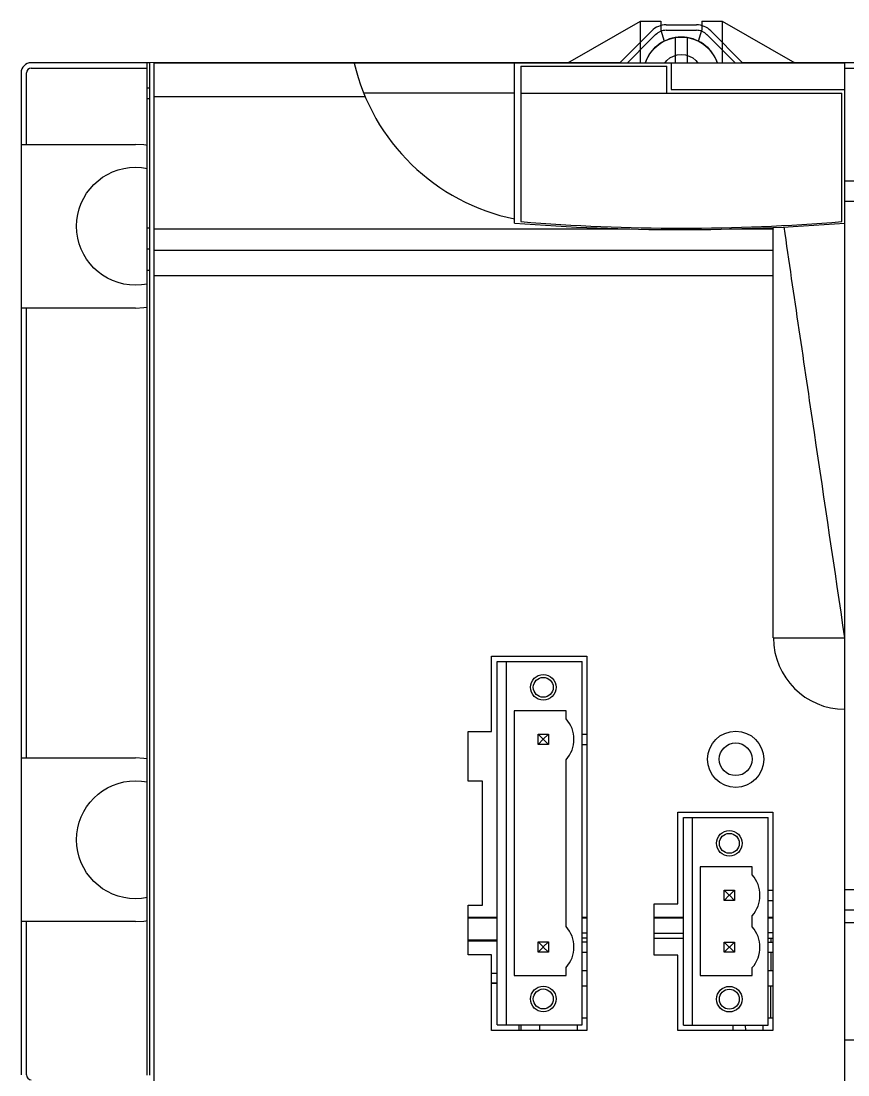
# Model space of a CAD drawing. Header units: inches. Extents: x -8 to 28.4, y -30 to 31.2.
# Drawn here: x -0.204 to 2.98, y 0.028 to 4.086 of the extents above; entities that cross this region are included whole.
import ezdxf

# ---------------------------------------------------------------- set-up
doc = ezdxf.new("R2010")
doc.units = ezdxf.units.IN
doc.header["$MEASUREMENT"] = 0
doc.set_wipeout_variables(frame=1)
doc.layers.add('PSYMS', color=7, linetype='Continuous')

# ---------------------------------------------------------------- blocks, each defined once
blk = doc.blocks.new('BMXXBP1200')
at = {"color": 7, "linetype": 'Continuous'}
for p, q in [((2.3063, 3.937), (2.4289, 4.0596)), ((2.4846, 4.0827), (2.6005, 4.0827)), ((2.4846, 4.0618), (2.6005, 4.0618)), ((2.6561, 4.0596), (2.7787, 3.937)), ((2.3149, 3.9161), (2.4437, 4.0449)), ((2.6414, 4.0449), (2.7701, 3.9161)), ((2.3063, 3.937), (0.0394, 3.937)), ((2.3149, 3.9161), (2.3063, 3.937)), ((2.7787, 3.937), (2.7701, 3.9161)), ((3.5898, 3.937), (2.7787, 3.937)), ((0, 3.8976), (0, 3.622)), ((0.0209, 3.622), (0.0209, 3.8976)), ((0.0394, 3.9161), (2.3149, 3.9161)), ((2.7701, 3.9161), (3.5984, 3.9161)), ((0, 3.622), (0, 2.9921)), ((0, 3.622), (0.0209, 3.622)), ((0.0209, 3.622), (0.4409, 3.622)), ((1.1161, 3.4823), (18.6584, 3.4823)), ((1.0571, 0.7323), (1.0571, 3.4232)), ((1.1949, 3.4035), (1.8465, 3.4035)), ((1.8465, 3.4035), (2.1614, 3.4035)), ((1.8465, 1.8669), (1.8465, 3.4035)), ((2.1614, 3.4035), (2.563, 3.4035)), ((2.1614, 3.4035), (2.1614, 1.8669)), ((2.563, 3.4035), (2.878, 3.4035)), ((2.563, 1.8669), (2.563, 3.4035)), ((2.878, 3.4035), (3.8465, 3.4035)), ((2.878, 3.4035), (2.878, 1.8669)), ((1.1358, 0.811), (1.1358, 3.3445)), ((1.9441, 3.2125), (2.0819, 3.1755)), ((2.6607, 3.2125), (2.7985, 3.1755)), ((1.8995, 2.0852), (1.8995, 3.1782)), ((2.6161, 2.0852), (2.6161, 3.1782)), ((1.9645, 3.1488), (2.0432, 3.1488)), ((1.9645, 2.1146), (1.9645, 3.1488)), ((2.0432, 3.1488), (2.0432, 2.1146)), ((2.1082, 3.1413), (2.1082, 2.1221)), ((2.681, 3.1488), (2.7598, 3.1488)), ((2.681, 2.1146), (2.681, 3.1488)), ((2.7598, 3.1488), (2.7598, 2.1146)), ((2.8247, 3.1413), (2.8247, 2.1221)), ((0, 2.9921), (0, 1.2598)), ((0.0209, 2.9921), (0, 2.9921)), ((0.4409, 2.9921), (0.0209, 2.9921)), ((0.0209, 1.2598), (0.0209, 2.9921)), ((2.0432, 2.1146), (1.9645, 2.1146)), ((2.7598, 2.1146), (2.681, 2.1146)), ((2.0819, 2.0879), (1.9441, 2.0509)), ((2.7985, 2.0879), (2.6607, 2.0509)), ((2.1614, 1.8669), (1.8465, 1.8669)), ((2.878, 1.8669), (2.563, 1.8669)), ((0, 1.2598), (0, 0.6299)), ((0, 1.2598), (0.0209, 1.2598)), ((0.0209, 1.2598), (0.4409, 1.2598)), ((18.372, 0.752), (1.1949, 0.752)), ((18.678, 0.6732), (1.1161, 0.6732)), ((0, 0.6299), (0, 0.0394)), ((0.0209, 0.6299), (0, 0.6299)), ((0.4409, 0.6299), (0.0209, 0.6299)), ((0.0209, 0.0394), (0.0209, 0.6299)), ((0.763, 0.626), (0.9283, 0.626)), ((2.9913, 0.626), (3.3772, 0.626)), ((0.7236, 0.1772), (0.7236, 0.5866)), ((0.9677, 0.5866), (0.9677, 0.1772)), ((2.952, 0.1772), (2.952, 0.5866)), ((1.9283, 0.5629), (2.0937, 0.5629)), ((1.889, 0.1772), (1.889, 0.5235)), ((2.1331, 0.5235), (2.1331, 0.1772)), ((0.9638, 0.1732), (0.7276, 0.1732)), ((2.1291, 0.1732), (1.8929, 0.1732)), ((3.4126, 0.1732), (2.9559, 0.1732))]:
    blk.add_line(p, q, dxfattribs=at)
for centre, radius in [((2.5425, 3.8898), 0.1457), ((2.5425, 3.8898), 0.0787), ((0.4409, 3.3071), 0.2273), ((0.4409, 0.9449), 0.2273)]:
    blk.add_circle(centre, radius, dxfattribs=at)
for centre, radius, start, end in [((2.4846, 4.0039), 0.0787, 90, 135), ((2.4846, 4.0039), 0.0579, 90, 135), ((2.6005, 4.0039), 0.0787, 45, 90), ((2.6005, 4.0039), 0.0579, 45, 90), ((0.0394, 3.8976), 0.0394, 90, 180), ((0.0394, 3.8976), 0.0185, 90, 180), ((0.4409, 3.3071), 0.315, 270, 90), ((1.1161, 3.4232), 0.0591, 90, 180), ((1.1949, 3.3445), 0.0591, 90, 180), ((1.9349, 3.1782), 0.0354, 75, 180), ((2.6515, 3.1782), 0.0354, 75, 180), ((2.0727, 3.1413), 0.0354, 0, 75), ((2.7893, 3.1413), 0.0354, 0, 75), ((2.0727, 2.1221), 0.0354, 285, 0), ((2.7893, 2.1221), 0.0354, 285, 0), ((1.9349, 2.0852), 0.0354, 180, 285), ((2.6515, 2.0852), 0.0354, 180, 285), ((0.4409, 0.9449), 0.315, 270, 90), ((1.1949, 0.811), 0.0591, 180, 270), ((1.1161, 0.7323), 0.0591, 180, 270), ((0.763, 0.5866), 0.0394, 90, 180), ((0.9283, 0.5866), 0.0394, 0, 90), ((2.9913, 0.5866), 0.0394, 90, 180), ((1.9283, 0.5235), 0.0394, 90, 180), ((2.0937, 0.5235), 0.0394, 0, 90), ((0.7276, 0.1772), 0.00394, 180, 270), ((0.9638, 0.1772), 0.00394, 270, 360), ((1.8929, 0.1772), 0.00394, 180, 270), ((2.1291, 0.1772), 0.00394, 270, 360), ((2.9559, 0.1772), 0.00394, 180, 270), ((0.0394, 0.0394), 0.0185, 180, 270)]:
    blk.add_arc(centre, radius, start, end, dxfattribs=at)
blk = doc.blocks.new('BMXCPS3500')
at = {"color": 7, "linetype": 'Continuous'}
for p, q in [((-0.7874, 2.3754), (-0.7087, 2.3754)), ((-0.7087, 2.3754), (-0.7087, 2.3408)), ((-0.5512, 2.3754), (-0.5512, 2.3408)), ((-0.5512, 2.3754), (-0.4724, 2.3754)), ((-0.7087, 2.3408), (-0.6956, 2.2981)), ((-0.5642, 2.2981), (-0.5512, 2.3408))]:
    blk.add_line(p, q, dxfattribs=at)
blk.add_wipeout([(-2.687, 2.214), (0, 2.214), (0, -1.723), (-2.687, -1.723)])
for p, q in [((-1.067, 2.214), (-0.7874, 2.3754)), ((-0.7874, 2.214), (-0.7874, 2.3754)), ((-0.4724, 2.3754), (-0.4724, 2.214)), ((-0.4724, 2.3754), (-0.1929, 2.214)), ((-0.6535, 2.3117), (-0.6535, 2.214)), ((-0.6063, 2.214), (-0.6063, 2.3117)), ((-2.687, -1.6837), (-2.687, 2.214)), ((-2.6772, 2.214), (-2.687, 2.214)), ((-2.6772, -1.6837), (-2.6772, 2.214)), ((-2.6614, 2.214), (-2.6614, -1.723)), ((-2.6614, 2.214), (0, 2.214)), ((-1.2717, 1.5978), (-1.2717, 2.214)), ((-1.248, 2.2022), (-1.248, 1.6031)), ((-1.248, 2.2022), (-0.685, 2.2022)), ((-0.685, 2.0978), (-0.685, 2.2022)), ((-0.6693, 2.214), (-0.6693, 2.1116)), ((0, -1.723), (0, 2.214)), ((-0.6693, 2.1116), (0, 2.1116)), ((-2.6614, 2.0854), (-1.8479, 2.0854)), ((-1.8537, 2.0995), (-1.2717, 2.0995)), ((-1.248, 2.0978), (-0.0118, 2.0978)), ((-0.0118, 1.6031), (-0.0118, 2.0978)), ((-2.6772, 1.5779), (-2.687, 1.5779)), ((-2.6614, 1.5748), (-0.8275, 1.5748)), ((-0.4442, 1.5748), (-0.2755, 1.5748)), ((-0.2756, 1.574), (-0.2756, 1.5738)), ((-0.2756, 0), (-0.2756, 1.5738)), ((-0.2755, 1.5787), (-0.2755, 1.5806)), ((-0.2755, 1.5767), (-0.2755, 1.5787)), ((-0.2755, 1.5748), (-0.2755, 1.5767)), ((-0.2756, 0), (0, 0)), ((-1.3602, -0.0703), (-0.9941, -0.0703)), ((-1.3602, -0.36), (-1.3602, -0.0703)), ((-0.9941, -0.0703), (-0.9941, -1.5112)), ((-1.3386, -0.09), (-1.0118, -0.09)), ((-1.3386, -1.49), (-1.3386, -0.09)), ((-1.3031, -1.49), (-1.3031, -0.09)), ((-1.0118, -1.49), (-1.0118, -0.09)), ((-1.0732, -0.2809), (-1.274, -0.2809)), ((-1.274, -0.2809), (-1.274, -1.299)), ((-1.0732, -0.3114), (-1.0732, -0.2809)), ((-1.4508, -0.36), (-1.3602, -0.36)), ((-1.4508, -0.5514), (-1.4508, -0.36)), ((-1.1811, -0.3703), (-1.1417, -0.3703)), ((-1.1616, -0.3898), (-1.1811, -0.3703)), ((-1.1811, -0.4096), (-1.1811, -0.3703)), ((-1.1616, -0.3902), (-1.1811, -0.4096)), ((-1.1616, -0.3898), (-1.1612, -0.3898)), ((-1.1616, -0.3902), (-1.1616, -0.3898)), ((-1.1612, -0.3902), (-1.1616, -0.3902)), ((-1.1612, -0.3898), (-1.1417, -0.3703)), ((-1.1612, -0.3898), (-1.1612, -0.3902)), ((-1.1612, -0.3902), (-1.1417, -0.4096)), ((-1.1417, -0.3703), (-1.1417, -0.4096)), ((-1.0118, -0.3703), (-0.9941, -0.3703)), ((-1.1417, -0.4096), (-1.1811, -0.4096)), ((-1.0118, -0.4096), (-0.9941, -0.4096)), ((-1.0732, -1.1114), (-1.0732, -0.4685)), ((-1.3957, -0.5514), (-1.4508, -0.5514)), ((-1.3957, -1.0285), (-1.3957, -0.5514)), ((-0.6437, -0.6707), (-0.2776, -0.6707)), ((-0.6437, -1.0238), (-0.6437, -0.6707)), ((-0.2776, -0.6707), (-0.2776, -1.5112)), ((-0.622, -0.6907), (-0.2953, -0.6907)), ((-0.622, -1.4907), (-0.622, -0.6907)), ((-0.5866, -1.4907), (-0.5866, -0.6907)), ((-0.2953, -1.4907), (-0.2953, -0.6907)), ((-0.3567, -0.8817), (-0.5575, -0.8817)), ((-0.5575, -0.8817), (-0.5575, -1.2998)), ((-0.3567, -0.9122), (-0.3567, -0.8817)), ((-0.4646, -0.9711), (-0.4252, -0.9711)), ((-0.4451, -0.9906), (-0.4646, -0.9711)), ((-0.4646, -1.0104), (-0.4646, -0.9711)), ((-0.4447, -0.9906), (-0.4252, -0.9711)), ((-0.4252, -0.9711), (-0.4252, -1.0104)), ((-0.2953, -0.9711), (-0.2776, -0.9711)), ((-0.4451, -0.9909), (-0.4646, -1.0104)), ((-0.4252, -1.0104), (-0.4646, -1.0104)), ((-0.4451, -0.9906), (-0.4447, -0.9906)), ((-0.4451, -0.9909), (-0.4451, -0.9906)), ((-0.4447, -0.9909), (-0.4451, -0.9909)), ((-0.4447, -0.9906), (-0.4447, -0.9909)), ((-0.4447, -0.9909), (-0.4252, -1.0104)), ((-0.2953, -1.0104), (-0.2776, -1.0104)), ((-1.4508, -1.0285), (-1.3957, -1.0285)), ((-1.4508, -1.2199), (-1.4508, -1.0285)), ((-0.7343, -1.0238), (-0.6437, -1.0238)), ((-0.7343, -1.2207), (-0.7343, -1.0238)), ((-1.4508, -1.0756), (-1.3386, -1.0756)), ((-1.4508, -1.0772), (-1.3386, -1.0772)), ((-1.0118, -1.0756), (-0.9941, -1.0756)), ((-1.0118, -1.0772), (-0.9941, -1.0772)), ((-0.7343, -1.0756), (-0.622, -1.0756)), ((-0.7343, -1.0772), (-0.622, -1.0772)), ((-0.3567, -1.1122), (-0.3567, -1.0693)), ((-0.2953, -1.0756), (-0.2776, -1.0756)), ((-0.2953, -1.0772), (-0.2776, -1.0772)), ((-1.0118, -1.135), (-0.9941, -1.135)), ((-0.2776, -1.135), (-0.2953, -1.135)), ((-1.3386, -1.1641), (-1.4508, -1.1641)), ((-1.4508, -1.1658), (-1.3386, -1.1658)), ((-1.1811, -1.1703), (-1.1417, -1.1703)), ((-1.1616, -1.1898), (-1.1811, -1.1703)), ((-1.1811, -1.2096), (-1.1811, -1.1703)), ((-1.1612, -1.1898), (-1.1417, -1.1703)), ((-1.1417, -1.1703), (-1.1417, -1.2096)), ((-0.9941, -1.1561), (-1.0118, -1.1561)), ((-1.0118, -1.1703), (-0.9941, -1.1703)), ((-0.7343, -1.1364), (-0.622, -1.1364)), ((-0.7343, -1.1561), (-0.622, -1.1561)), ((-0.4646, -1.1711), (-0.4252, -1.1711)), ((-0.4451, -1.1906), (-0.4646, -1.1711)), ((-0.4646, -1.2104), (-0.4646, -1.1711)), ((-0.4447, -1.1906), (-0.4252, -1.1711)), ((-0.4252, -1.1711), (-0.4252, -1.2104)), ((-0.2953, -1.1561), (-0.2776, -1.1561)), ((-0.2953, -1.1711), (-0.2776, -1.1711)), ((-0.2854, -1.1561), (-0.2854, -1.1711)), ((-1.1616, -1.1902), (-1.1811, -1.2096)), ((-1.1417, -1.2096), (-1.1811, -1.2096)), ((-1.1616, -1.1898), (-1.1612, -1.1898)), ((-1.1616, -1.1902), (-1.1616, -1.1898)), ((-1.1612, -1.1902), (-1.1616, -1.1902)), ((-1.1612, -1.1898), (-1.1612, -1.1902)), ((-1.1612, -1.1902), (-1.1417, -1.2096)), ((-1.0118, -1.2096), (-0.9941, -1.2096)), ((-0.4451, -1.1909), (-0.4646, -1.2104)), ((-0.4252, -1.2104), (-0.4646, -1.2104)), ((-0.4451, -1.1906), (-0.4447, -1.1906)), ((-0.4451, -1.1909), (-0.4451, -1.1906)), ((-0.4447, -1.1909), (-0.4451, -1.1909)), ((-0.4447, -1.1906), (-0.4447, -1.1909)), ((-0.4447, -1.1909), (-0.4252, -1.2104)), ((-0.2953, -1.2104), (-0.2776, -1.2104)), ((-0.2854, -1.2104), (-0.2854, -1.2801)), ((-1.3602, -1.2199), (-1.4508, -1.2199)), ((-1.3602, -1.5112), (-1.3602, -1.2199)), ((-0.6437, -1.2207), (-0.7343, -1.2207)), ((-0.6437, -1.5112), (-0.6437, -1.2207)), ((-1.3602, -1.29), (-1.3386, -1.29)), ((-1.3386, -1.2916), (-1.3602, -1.2902)), ((-1.0732, -1.299), (-1.0732, -1.2685)), ((-1.0118, -1.2801), (-0.9941, -1.2801)), ((-0.3567, -1.2998), (-0.3567, -1.2693)), ((-0.2953, -1.2801), (-0.2776, -1.2801)), ((-1.3386, -1.3277), (-1.3602, -1.3291)), ((-1.3602, -1.3293), (-1.3386, -1.3293)), ((-1.274, -1.299), (-1.0732, -1.299)), ((-0.5575, -1.2998), (-0.3567, -1.2998)), ((-1.0118, -1.3392), (-0.9941, -1.3392)), ((-0.2953, -1.3392), (-0.2776, -1.3392)), ((-0.2854, -1.4632), (-0.2854, -1.3392)), ((-1.3386, -1.49), (-1.0118, -1.49)), ((-1.2539, -1.5112), (-1.2539, -1.49)), ((-1.2481, -1.49), (-1.2481, -1.5112)), ((-1.1765, -1.49), (-1.1765, -1.5112)), ((-1.1752, -1.5112), (-1.1752, -1.49)), ((-1.0315, -1.49), (-1.0315, -1.5112)), ((-1.0118, -1.4632), (-0.9941, -1.4632)), ((-0.622, -1.4907), (-0.2953, -1.4907)), ((-0.4316, -1.4907), (-0.4316, -1.5112)), ((-0.3812, -1.5112), (-0.3823, -1.4907)), ((-0.315, -1.5112), (-0.315, -1.4907)), ((-0.2953, -1.4632), (-0.2776, -1.4632)), ((-0.9941, -1.5112), (-1.3602, -1.5112)), ((-0.2776, -1.5112), (-0.6437, -1.5112))]:
    blk.add_line(p, q, dxfattribs=at)
at = {"color": 9, "linetype": 'Continuous'}
for p, q in [((-2.687, 2.1187), (-2.6772, 2.1187)), ((-2.6772, 2.0757), (-2.687, 2.0757)), ((-2.6772, 1.497), (-2.687, 1.497)), ((-2.6614, 1.4938), (-0.2756, 1.4938)), ((-2.6772, 1.4148), (-2.687, 1.4148)), ((-2.6614, 1.3954), (-0.2756, 1.3954))]:
    blk.add_line(p, q, dxfattribs=at)
at = {"color": 7, "linetype": 'Continuous'}
for centre, radius in [((-1.1614, -0.19), 0.0492), ((-1.1614, -0.19), 0.0384), ((-0.4205, -0.4671), 0.1083), ((-0.4205, -0.4671), 0.063), ((-0.4449, -0.7907), 0.0492), ((-0.4449, -0.7907), 0.0384), ((-1.1614, -1.39), 0.0492), ((-1.1614, -1.39), 0.0384), ((-0.4449, -1.3907), 0.0492), ((-0.4449, -1.3907), 0.0384)]:
    blk.add_circle(centre, radius, dxfattribs=at)
for centre, radius, start, end in [((-0.6299, 2.166), 0.1476, 18.9929, 161.0071), ((-1.112, 2.3962), 0.7988, 193.1883, 258.4713), ((-0.6358, 9.5655), 7.993, 265.43741, 274.56256), ((-0.6299, 9.2553), 7.6772, 265.38196, 274.61804), ((0, 0.0006), 0.275, 180.1281, 270), ((-1.1614, -0.39), 0.1181, 318.3025, 41.6975), ((-0.4449, -0.9907), 0.1181, 318.3025, 41.6975), ((-1.1614, -1.19), 0.1181, 318.3025, 41.6975), ((-0.4449, -1.1907), 0.1181, 318.3025, 41.6975)]:
    blk.add_arc(centre, radius, start, end, dxfattribs=at)
blk.add_open_spline([(0, 0), (-0.0391, 0.2638), (-0.0976, 0.6594), (-0.1759, 1.1869), (-0.2146, 1.4507), (-0.2338, 1.5826)], degree=3, knots=[0, 0, 0, 0, 0.5, 0.75, 1, 1, 1, 1], dxfattribs=at)
blk.add_open_spline([(-0.2755, 1.5748), (-0.2756, 1.5745), (-0.2756, 1.5743), (-0.2756, 1.574)], degree=3, dxfattribs=at)

msp = doc.modelspace()

# ---------------------------------------------------------------- block references
at = {"layer": 'PSYMS'}
msp.add_blockref('BMXXBP1200', (-0.2039, -0.0115), dxfattribs=at)

# ---------------------------------------------------------------- next in the draw order: block references
msp.add_blockref('BMXCPS3500', (2.9685, 1.7103), dxfattribs=at)

doc.saveas('drawing.dxf')
